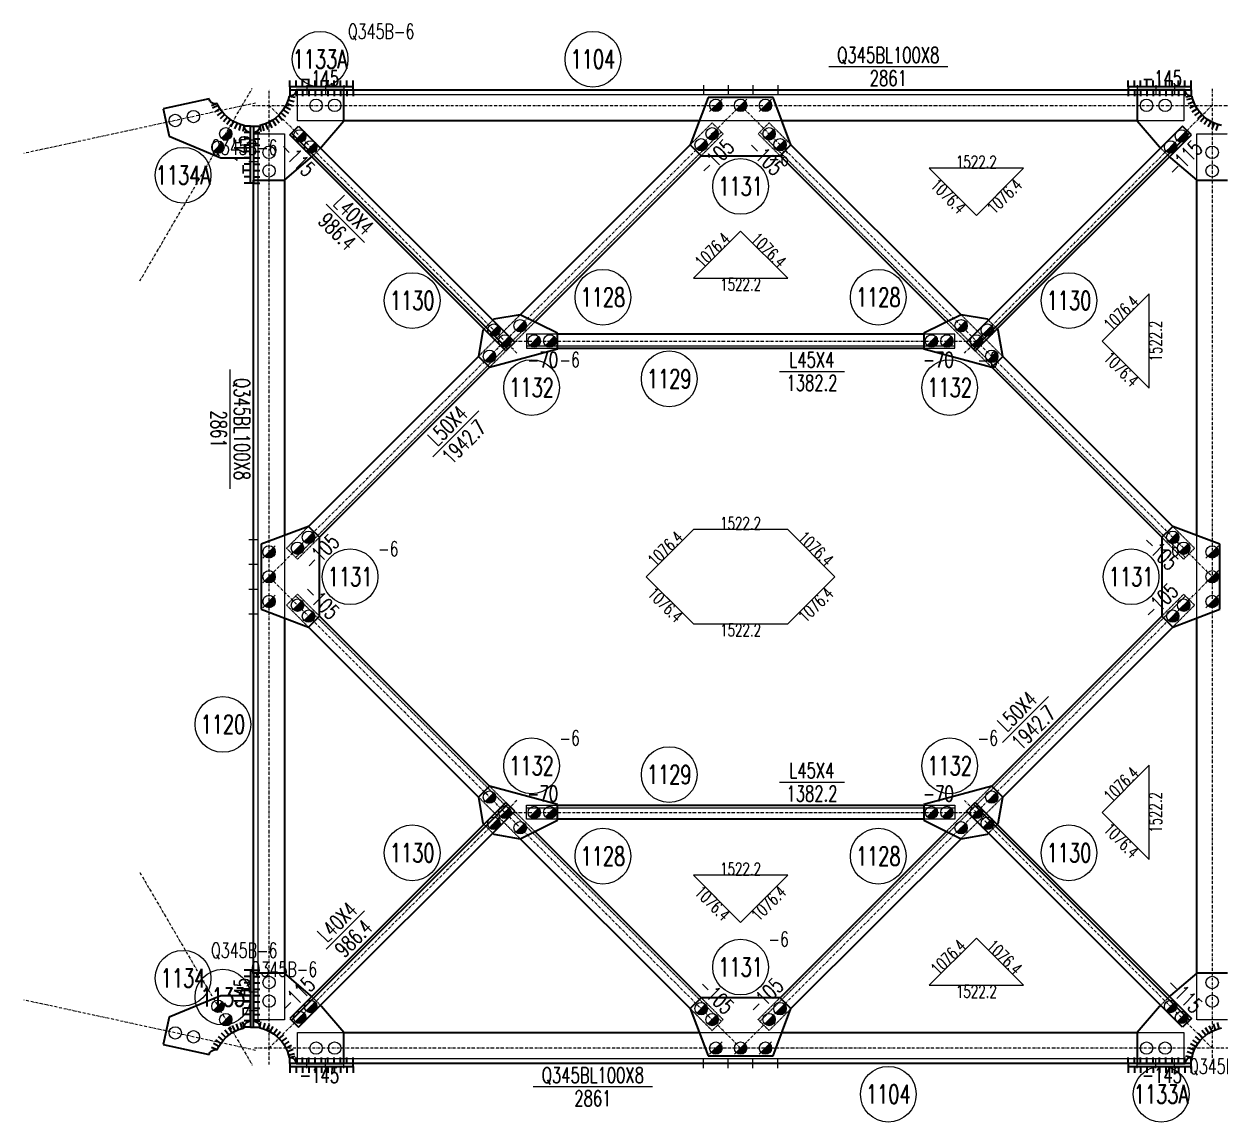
# Model space of a CAD drawing. Extents: x 4047 to 43290, y -150151 to -101862.
# Drawn here: x 24548 to 28409, y -135219 to -131672 of the extents above; entities that cross this region are included whole.
import ezdxf
from ezdxf.enums import TextEntityAlignment as Align

# ---------------------------------------------------------------- set-up
doc = ezdxf.new("R2010")
doc.units = 0
doc.header["$MEASUREMENT"] = 0
doc.linetypes.add('Dash', pattern=[2.75, 2, -0.75])
doc.linetypes.add('DashDot', pattern=[15.6, 9, -3, 0.6, -3])
doc.layers.get('0').update_dxf_attribs({"linetype": 'CONTINUOUS', "lineweight": 25})
doc.styles.get("Standard").update_dxf_attribs({"font": 'simplex.shx', "width": 0.7, "height": 3, "bigfont": 'gbhzfs.shx'})

# ---------------------------------------------------------------- blocks, each defined once
blk = doc.blocks.new('M20X45S')
at = {"color": 3, "linetype": 'Continuous', "lineweight": 13}
blk.add_circle((0, 0), 1, dxfattribs=at)
blk = doc.blocks.new('M16X40S')
at = {"color": 3, "linetype": 'Continuous', "lineweight": 13}
blk.add_line((-0.707, -0.707), (0.707, 0.707), dxfattribs=at)
blk.add_circle((0, 0), 1, dxfattribs=at)
for radius in [0.9, 0.8, 0.7, 0.6, 0.5, 0.4, 0.3, 0.2, 0.1]:
    blk.add_arc((0, 0), radius, 225, 45, dxfattribs=at)
blk = doc.blocks.new('M16X50S')
at = {"color": 3, "linetype": 'Continuous', "lineweight": 13}
blk.add_line((-1, -1), (1, 1), dxfattribs=at)
blk.add_circle((0, 0), 1, dxfattribs=at)
for radius in [0.9, 0.8, 0.7, 0.6, 0.5, 0.4, 0.3, 0.2, 0.1]:
    blk.add_arc((0, 0), radius, 225, 45, dxfattribs=at)

msp = doc.modelspace()

# ---------------------------------------------------------------- linework, layer by layer
at = {"color": 7, "linetype": 'Continuous', "lineweight": 13}
for p, q in [((27145.32673, -131810.19684), (27530.32673, -131810.19684)), ((25647.29093, -132378.04921), (25523.54725, -132254.30552)), ((25213.78885, -133173.07459), (25213.78885, -132788.07459)), ((26986.36464, -132794.30075), (27196.36464, -132794.30075)), ((26015.89709, -132921.71778), (25867.40466, -133070.2102)), ((27706.09625, -133993.09153), (27854.58868, -133844.59911)), ((26986.36464, -134120.50856), (27196.36464, -134120.50856)), ((25647.29093, -134536.7601), (25523.54725, -134660.50379)), ((26576.6666, -135104.61247), (26191.6666, -135104.61247))]:
    msp.add_line(p, q, dxfattribs=at)
at = {"color": 7, "linetype": 'Continuous', "lineweight": 30}
for p, q in [((25406.35204, -131875.19095), (25406.35204, -131855.20272)), ((25426.75723, -131875.19095), (25426.75723, -131855.20272)), ((25447.16242, -131875.19095), (25447.16242, -131855.20272)), ((25467.56761, -131875.19095), (25467.56761, -131855.20272)), ((25487.9728, -131875.19095), (25487.9728, -131855.20272)), ((25508.37799, -131875.19095), (25508.37799, -131855.20272)), ((25528.78318, -131875.19095), (25528.78318, -131855.20272)), ((25549.18837, -131875.19095), (25549.18837, -131855.20272)), ((25569.59356, -131875.19095), (25569.59356, -131855.20272)), ((25589.99875, -131875.19095), (25589.99875, -131855.20272)), ((25610.40394, -131875.19095), (25610.40394, -131855.20272)), ((28111.5894, -131875.19095), (28111.5894, -131855.20272)), ((28131.99459, -131875.19095), (28131.99459, -131855.20272)), ((28152.39978, -131875.19095), (28152.39978, -131855.20272)), ((28172.80497, -131875.19095), (28172.80497, -131855.20272)), ((28193.21016, -131875.19095), (28193.21016, -131855.20272)), ((28213.61535, -131875.19095), (28213.61535, -131855.20272)), ((28234.02054, -131875.19095), (28234.02054, -131855.20272)), ((28254.42573, -131875.19095), (28254.42573, -131855.20272)), ((28274.83092, -131875.19095), (28274.83092, -131855.20272)), ((28295.23611, -131875.19095), (28295.23611, -131855.20272)), ((28315.6413, -131875.19095), (28315.6413, -131855.20272)), ((25406.35204, -131885.18507), (25406.35204, -131905.17331)), ((25426.75723, -131885.18507), (25426.75723, -131905.17331)), ((25447.16242, -131885.18507), (25447.16242, -131905.17331)), ((25467.56761, -131885.18507), (25467.56761, -131905.17331)), ((25487.9728, -131885.18507), (25487.9728, -131905.17331)), ((25508.37799, -131885.18507), (25508.37799, -131905.17331)), ((25528.78318, -131885.18507), (25528.78318, -131905.17331)), ((25549.18837, -131885.18507), (25549.18837, -131905.17331)), ((25569.59356, -131885.18507), (25569.59356, -131905.17331)), ((25589.99875, -131885.18507), (25589.99875, -131905.17331)), ((25610.40394, -131885.18507), (25610.40394, -131905.17331)), ((28111.5894, -131885.18507), (28111.5894, -131905.17331)), ((28131.99459, -131885.18507), (28131.99459, -131905.17331)), ((28152.39978, -131885.18507), (28152.39978, -131905.17331)), ((28172.80497, -131885.18507), (28172.80497, -131905.17331)), ((28193.21016, -131885.18507), (28193.21016, -131905.17331)), ((28213.61535, -131885.18507), (28213.61535, -131905.17331)), ((28234.02054, -131885.18507), (28234.02054, -131905.17331)), ((28254.42573, -131885.18507), (28254.42573, -131905.17331)), ((28274.83092, -131885.18507), (28274.83092, -131905.17331)), ((28295.23611, -131885.18507), (28295.23611, -131905.17331)), ((28315.6413, -131885.18507), (28315.6413, -131905.17331)), ((25171.45186, -131929.04071), (25153.11142, -131937.01552)), ((25174.31977, -131935.16836), (25156.44755, -131944.14359)), ((25396.42153, -131928.35475), (25414.81102, -131936.21775)), ((25400.66403, -131916.87844), (25419.74617, -131922.86775)), ((25403.74091, -131905.03434), (25423.3254, -131909.08992)), ((28318.25242, -131905.03434), (28298.66793, -131909.08992)), ((28320.07067, -131912.59692), (28300.78303, -131917.88721)), ((28323.89174, -131924.2186), (28305.22796, -131931.4063)), ((28328.85233, -131935.39999), (28310.99843, -131944.41323)), ((25180.35378, -131945.82147), (25163.46671, -131956.53599)), ((25187.42183, -131955.82006), (25171.68873, -131968.167)), ((25195.45328, -131965.06365), (25181.03144, -131978.91975)), ((25204.36773, -131973.45942), (25191.40131, -131988.68625)), ((25359.59525, -131976.4186), (25371.97229, -131992.12876)), ((25368.81258, -131968.37959), (25382.69448, -131982.77725)), ((25377.18248, -131959.46137), (25392.43089, -131972.403)), ((25384.62171, -131949.75245), (25401.0847, -131961.10894)), ((25391.05616, -131939.34916), (25408.56967, -131949.00716)), ((28334.90277, -131946.03004), (28318.0367, -131956.7788)), ((28341.98272, -131956.00324), (28326.27256, -131968.38027)), ((28350.02173, -131965.22056), (28335.62407, -131979.10246)), ((28358.93996, -131973.59046), (28345.99833, -131988.83888)), ((25214.07579, -131980.92312), (25202.69436, -131997.36852)), ((25224.4801, -131987.37999), (25214.79733, -132004.87957)), ((25235.47629, -131992.76549), (25227.58881, -132011.14434)), ((25246.95412, -131997.02595), (25240.94058, -132016.10038)), ((25258.79862, -132000.11907), (25254.71887, -132019.6985)), ((25278.78297, -132002.76002), (25258.79473, -132002.76002)), ((25288.77709, -132002.76002), (25308.76532, -132002.76002)), ((25308.62635, -132000.1489), (25312.68193, -132019.73339)), ((25316.18893, -131998.33066), (25321.47922, -132017.61829)), ((25327.81061, -131994.50958), (25334.99832, -132013.17337)), ((25338.992, -131989.54899), (25348.00524, -132007.40289)), ((25349.62206, -131983.49855), (25360.37082, -132000.36462)), ((28368.64888, -131981.02969), (28357.29238, -131997.49268)), ((28379.05217, -131987.46414), (28369.39416, -132004.97765)), ((28390.04657, -131992.82951), (28382.18357, -132011.219)), ((28401.52289, -131997.07201), (28395.53357, -132016.15416)), ((25278.78297, -132023.21611), (25258.79473, -132023.21611)), ((25278.78297, -132043.67219), (25258.79473, -132043.67219)), ((25288.77709, -132023.21611), (25308.76532, -132023.21611)), ((25288.77709, -132043.67219), (25308.76532, -132043.67219)), ((26109.08515, -132722.4637), (25411.62085, -132024.9994)), ((27612.90819, -132722.4637), (28310.37248, -132024.9994)), ((25278.78297, -132064.12828), (25258.79473, -132064.12828)), ((25278.78297, -132084.58436), (25258.79473, -132084.58436)), ((25288.77709, -132064.12828), (25308.76532, -132064.12828)), ((25288.77709, -132084.58436), (25308.76532, -132084.58436)), ((25278.78297, -132105.04045), (25258.79473, -132105.04045)), ((25278.78297, -132125.49653), (25258.79473, -132125.49653)), ((25288.77709, -132105.04045), (25308.76532, -132105.04045)), ((25288.77709, -132125.49653), (25308.76532, -132125.49653)), ((25278.78297, -132145.95262), (25258.79473, -132145.95262)), ((25278.78297, -132166.4087), (25258.79473, -132166.4087)), ((25288.77709, -132145.95262), (25308.76532, -132145.95262)), ((25288.77709, -132166.4087), (25308.76532, -132166.4087)), ((25278.78297, -132186.86479), (25258.79473, -132186.86479)), ((25288.77709, -132186.86479), (25308.76532, -132186.86479)), ((26109.08515, -134192.34561), (25411.62085, -134889.80991)), ((27612.90819, -134192.34561), (28310.37248, -134889.80991)), ((25278.78297, -134727.94452), (25258.79473, -134727.94452)), ((25278.78297, -134748.4006), (25258.79473, -134748.4006)), ((25288.77709, -134727.94452), (25308.76532, -134727.94452)), ((25288.77709, -134748.4006), (25308.76532, -134748.4006)), ((25278.78297, -134768.85669), (25258.79473, -134768.85669)), ((25278.78297, -134789.31277), (25258.79473, -134789.31277)), ((25288.77709, -134768.85669), (25308.76532, -134768.85669)), ((25288.77709, -134789.31277), (25308.76532, -134789.31277)), ((25278.78297, -134809.76886), (25258.79473, -134809.76886)), ((25278.78297, -134830.22494), (25258.79473, -134830.22494)), ((25288.77709, -134809.76886), (25308.76532, -134809.76886)), ((25288.77709, -134830.22494), (25308.76532, -134830.22494)), ((25278.78297, -134850.68103), (25258.79473, -134850.68103)), ((25278.78297, -134871.13711), (25258.79473, -134871.13711)), ((25288.77709, -134850.68103), (25308.76532, -134850.68103)), ((25288.77709, -134871.13711), (25308.76532, -134871.13711)), ((25229.33793, -134924.88154), (25220.44828, -134906.96599)), ((25240.56569, -134919.99318), (25233.50914, -134901.27953)), ((25252.22442, -134916.25059), (25247.07134, -134896.92591)), ((25258.79862, -134914.69024), (25254.71887, -134895.11081)), ((25278.78297, -134891.5932), (25258.79473, -134891.5932)), ((25288.77709, -134891.5932), (25308.76532, -134891.5932)), ((25308.62635, -134914.66041), (25312.68193, -134895.07592)), ((25320.47045, -134917.73729), (25326.45976, -134898.65515)), ((25331.94677, -134921.97979), (25339.80976, -134903.59031)), ((25342.94117, -134927.34517), (25352.59917, -134909.83166)), ((28383.00134, -134925.26031), (28373.9881, -134907.40642)), ((28394.18273, -134920.29972), (28386.99502, -134901.63594)), ((28405.8044, -134916.47865), (28400.51411, -134897.19102)), ((25190.90087, -134954.75428), (25175.73578, -134941.71591)), ((25199.33837, -134945.87861), (25185.55082, -134931.39116)), ((25208.62034, -134937.88941), (25196.34822, -134922.0976)), ((25218.65375, -134930.86691), (25208.01974, -134913.92857)), ((25278.78297, -134912.04928), (25258.79473, -134912.04928)), ((25288.77709, -134912.04928), (25308.76532, -134912.04928)), ((25353.34446, -134933.77961), (25364.70096, -134917.31662)), ((25363.05338, -134941.21885), (25375.99501, -134925.97043)), ((25371.97161, -134949.58875), (25386.36927, -134935.70684)), ((25380.01062, -134958.80607), (25395.72077, -134946.42904)), ((28344.81086, -134955.34794), (28329.56244, -134942.40631)), ((28353.18076, -134946.42972), (28339.29886, -134932.03205)), ((28362.39809, -134938.3907), (28350.02105, -134922.68055)), ((28372.37128, -134931.31075), (28361.62252, -134914.44469)), ((25171.45186, -134985.76859), (25153.11142, -134977.79379)), ((25176.88774, -134974.80005), (25159.43479, -134965.03446)), ((25183.39233, -134964.42718), (25167.00135, -134952.96807)), ((25387.09057, -134968.77926), (25403.95663, -134958.03051)), ((25393.14101, -134979.40932), (25410.9949, -134970.39608)), ((25398.1016, -134990.59071), (25416.76538, -134983.40301)), ((28325.57181, -134986.45456), (28307.18232, -134978.59156)), ((28330.93718, -134975.46015), (28313.42367, -134965.80215)), ((28337.37163, -134965.05686), (28320.90864, -134953.70036)), ((25401.92267, -135002.21239), (25421.21031, -134996.9221)), ((25403.74091, -135009.77497), (25423.3254, -135005.71939)), ((25406.35204, -135029.62423), (25406.35204, -135009.636)), ((25426.75723, -135029.62423), (25426.75723, -135009.636)), ((25447.16242, -135029.62423), (25447.16242, -135009.636)), ((25467.56761, -135029.62423), (25467.56761, -135009.636)), ((25487.9728, -135029.62423), (25487.9728, -135009.636)), ((25508.37799, -135029.62423), (25508.37799, -135009.636)), ((25528.78318, -135029.62423), (25528.78318, -135009.636)), ((25549.18837, -135029.62423), (25549.18837, -135009.636)), ((25569.59356, -135029.62423), (25569.59356, -135009.636)), ((25589.99875, -135029.62423), (25589.99875, -135009.636)), ((25610.40394, -135029.62423), (25610.40394, -135009.636)), ((28111.5894, -135029.62423), (28111.5894, -135009.636)), ((28131.99459, -135029.62423), (28131.99459, -135009.636)), ((28152.39978, -135029.62423), (28152.39978, -135009.636)), ((28172.80497, -135029.62423), (28172.80497, -135009.636)), ((28193.21016, -135029.62423), (28193.21016, -135009.636)), ((28213.61535, -135029.62423), (28213.61535, -135009.636)), ((28234.02054, -135029.62423), (28234.02054, -135009.636)), ((28254.42573, -135029.62423), (28254.42573, -135009.636)), ((28274.83092, -135029.62423), (28274.83092, -135009.636)), ((28295.23611, -135029.62423), (28295.23611, -135009.636)), ((28318.25242, -135009.77497), (28298.66793, -135005.71939)), ((28321.32931, -134997.93087), (28302.24717, -134991.94156)), ((28315.6413, -135029.62423), (28315.6413, -135009.636)), ((25406.35204, -135039.61835), (25406.35204, -135059.60659)), ((25426.75723, -135039.61835), (25426.75723, -135059.60659)), ((25447.16242, -135039.61835), (25447.16242, -135059.60659)), ((25467.56761, -135039.61835), (25467.56761, -135059.60659)), ((25487.9728, -135039.61835), (25487.9728, -135059.60659)), ((25508.37799, -135039.61835), (25508.37799, -135059.60659)), ((25528.78318, -135039.61835), (25528.78318, -135059.60659)), ((25549.18837, -135039.61835), (25549.18837, -135059.60659)), ((25569.59356, -135039.61835), (25569.59356, -135059.60659)), ((25589.99875, -135039.61835), (25589.99875, -135059.60659)), ((25610.40394, -135039.61835), (25610.40394, -135059.60659)), ((28111.5894, -135039.61835), (28111.5894, -135059.60659)), ((28131.99459, -135039.61835), (28131.99459, -135059.60659)), ((28152.39978, -135039.61835), (28152.39978, -135059.60659)), ((28172.80497, -135039.61835), (28172.80497, -135059.60659)), ((28193.21016, -135039.61835), (28193.21016, -135059.60659)), ((28213.61535, -135039.61835), (28213.61535, -135059.60659)), ((28234.02054, -135039.61835), (28234.02054, -135059.60659)), ((28254.42573, -135039.61835), (28254.42573, -135059.60659)), ((28274.83092, -135039.61835), (28274.83092, -135059.60659)), ((28295.23611, -135039.61835), (28295.23611, -135059.60659)), ((28315.6413, -135039.61835), (28315.6413, -135059.60659))]:
    msp.add_line(p, q, dxfattribs=at)
at = {"color": 2, "linetype": 'DashDot', "lineweight": 15}
for p, q in [((24921.92684, -132502.07929), (25284.63327, -131880.1114)), ((25338.78885, -135032.89485), (25338.78885, -131881.91446)), ((28383.20448, -131881.91446), (28383.20448, -135032.89485)), ((25295.06543, -131927.88258), (24547.53368, -132090.42882)), ((25285.50647, -131935.19684), (28436.48687, -131935.19684)), ((26138.78363, -132735.19162), (25338.78885, -131935.19684)), ((26860.99667, -131935.19684), (25338.78885, -133457.40465)), ((26860.99667, -131935.19684), (28383.20448, -133457.40465)), ((27583.2097, -132735.19162), (28383.20448, -131935.19684)), ((26099.89276, -132696.30075), (27622.10058, -132696.30075)), ((26860.99667, -134979.61247), (25338.78885, -133457.40465)), ((26860.99667, -134979.61247), (28383.20448, -133457.40465)), ((26138.78363, -134179.61769), (25338.78885, -134979.61247)), ((27583.2097, -134179.61769), (28383.20448, -134979.61247)), ((26099.89276, -134218.50856), (27622.10058, -134218.50856)), ((24921.98586, -134412.71141), (25284.68056, -135034.68613)), ((25295.06543, -134986.92673), (24547.53368, -134824.38049)), ((28436.48687, -134979.61247), (25285.50647, -134979.61247))]:
    msp.add_line(p, q, dxfattribs=at)
at = {"color": 1, "linetype": 'Dash', "lineweight": 20}
for p, q in [((25430.50647, -131985.19684), (25430.50647, -131885.19684)), ((25430.50647, -131885.19684), (25580.50647, -131885.19684)), ((28141.48687, -131885.19684), (28291.48687, -131885.19684)), ((28291.48687, -131885.19684), (28291.48687, -131985.19684)), ((25430.50647, -131900.19684), (28291.48687, -131900.19684)), ((25580.50647, -131985.19684), (25430.50647, -131985.19684)), ((26698.36211, -132062.47606), (26769.07279, -131991.76538)), ((26994.38263, -131985.19684), (26727.61071, -131985.19684)), ((26769.07279, -131991.76538), (26804.42813, -132027.12072)), ((26952.92055, -131991.76538), (26917.56521, -132027.12072)), ((27023.63123, -132062.47606), (26952.92055, -131991.76538)), ((28291.48687, -131985.19684), (28141.48687, -131985.19684)), ((25288.78885, -132026.91446), (25388.78885, -132026.91446)), ((25288.78885, -132176.91446), (25288.78885, -132026.91446)), ((25303.78885, -134887.89485), (25303.78885, -132026.91446)), ((25388.78885, -132026.91446), (25388.78885, -132176.91446)), ((26798.77127, -132021.46387), (25425.05588, -133395.17926)), ((26804.42813, -132027.12072), (26733.71745, -132097.8314)), ((26917.56521, -132027.12072), (26988.27589, -132097.8314)), ((26923.22207, -132021.46387), (28296.93746, -133395.17926)), ((28333.20448, -132026.91446), (28433.20448, -132026.91446)), ((28333.20448, -132176.91446), (28333.20448, -132026.91446)), ((25476.67468, -132101.36693), (25504.95895, -132073.08266)), ((28217.03439, -132073.08266), (28245.31866, -132101.36693)), ((26015.03995, -132745.79822), (26149.39024, -132611.44793)), ((26061.00189, -132629.1256), (26032.71762, -132657.40987)), ((27706.95339, -132745.79822), (27572.6031, -132611.44793)), ((27689.27572, -132657.40987), (27660.99145, -132629.1256)), ((26196.63483, -132634.91401), (26050.39529, -132781.15356)), ((27525.3585, -132634.91401), (27671.59805, -132781.15356)), ((26169.89276, -132674.30075), (26169.89276, -132719.30075)), ((26269.89276, -132674.30075), (26169.89276, -132674.30075)), ((27552.10058, -132674.30075), (27452.10058, -132674.30075)), ((27552.10058, -132719.30075), (27552.10058, -132674.30075)), ((26169.89276, -132711.30075), (27552.10058, -132711.30075)), ((26169.89276, -132719.30075), (26269.89276, -132719.30075)), ((27452.10058, -132719.30075), (27552.10058, -132719.30075)), ((25388.78885, -133324.01869), (25388.78885, -133590.79061)), ((25395.3574, -133365.48077), (25466.06808, -133294.77009)), ((28326.63594, -133365.48077), (28255.92526, -133294.77009)), ((28333.20448, -133590.79061), (28333.20448, -133324.01869)), ((25430.71274, -133400.83611), (25395.3574, -133365.48077)), ((25501.42341, -133330.12543), (25430.71274, -133400.83611)), ((28220.56992, -133330.12543), (28291.2806, -133400.83611)), ((28291.2806, -133400.83611), (28326.63594, -133365.48077)), ((25430.71274, -133513.9732), (25395.3574, -133549.32853)), ((26798.77127, -134893.34544), (25425.05588, -133519.63005)), ((25501.42341, -133584.68387), (25430.71274, -133513.9732)), ((26923.22207, -134893.34544), (28296.93746, -133519.63005)), ((28220.56992, -133584.68387), (28291.2806, -133513.9732)), ((28291.2806, -133513.9732), (28326.63594, -133549.32853)), ((25395.3574, -133549.32853), (25466.06808, -133620.03921)), ((28326.63594, -133549.32853), (28255.92526, -133620.03921)), ((26196.63483, -134279.89529), (26050.39529, -134133.65575)), ((27525.3585, -134279.89529), (27671.59805, -134133.65575)), ((26015.03995, -134169.01109), (26149.39024, -134303.36137)), ((27706.95339, -134169.01109), (27572.6031, -134303.36137)), ((26169.89276, -134240.50856), (26169.89276, -134195.50856)), ((26169.89276, -134195.50856), (26269.89276, -134195.50856)), ((26169.89276, -134203.50856), (27552.10058, -134203.50856)), ((27452.10058, -134195.50856), (27552.10058, -134195.50856)), ((27552.10058, -134195.50856), (27552.10058, -134240.50856)), ((26269.89276, -134240.50856), (26169.89276, -134240.50856)), ((27552.10058, -134240.50856), (27452.10058, -134240.50856)), ((26032.71762, -134257.39943), (26061.00189, -134285.6837)), ((27660.99145, -134285.6837), (27689.27572, -134257.39943)), ((25288.78885, -134887.89485), (25288.78885, -134737.89485)), ((25388.78885, -134737.89485), (25388.78885, -134887.89485)), ((28333.20448, -134887.89485), (28333.20448, -134737.89485)), ((25504.95895, -134841.72665), (25476.67468, -134813.44237)), ((26804.42813, -134887.68859), (26733.71745, -134816.97791)), ((26917.56521, -134887.68859), (26988.27589, -134816.97791)), ((28245.31866, -134813.44237), (28217.03439, -134841.72665)), ((26698.36211, -134852.33325), (26769.07279, -134923.04392)), ((27023.63123, -134852.33325), (26952.92055, -134923.04392)), ((25388.78885, -134887.89485), (25288.78885, -134887.89485)), ((26769.07279, -134923.04392), (26804.42813, -134887.68859)), ((26952.92055, -134923.04392), (26917.56521, -134887.68859)), ((28433.20448, -134887.89485), (28333.20448, -134887.89485)), ((25430.50647, -134929.61247), (25580.50647, -134929.61247)), ((25430.50647, -135029.61247), (25430.50647, -134929.61247)), ((26727.61071, -134929.61247), (26994.38263, -134929.61247)), ((28141.48687, -134929.61247), (28291.48687, -134929.61247)), ((28291.48687, -134929.61247), (28291.48687, -135029.61247)), ((28291.48687, -135014.61247), (25430.50647, -135014.61247)), ((25580.50647, -135029.61247), (25430.50647, -135029.61247)), ((28291.48687, -135029.61247), (28141.48687, -135029.61247))]:
    msp.add_line(p, q, dxfattribs=at)
at = {"color": 1, "linetype": 'Continuous', "lineweight": 18}
for p, q in [((27469.87979, -132138.15788), (27622.10058, -132290.37866)), ((27774.32136, -132138.15788), (27469.87979, -132138.15788)), ((27622.10058, -132290.37866), (27774.32136, -132138.15788)), ((26860.99667, -132341.11892), (26708.77589, -132493.3397)), ((27013.21745, -132493.3397), (26860.99667, -132341.11892)), ((26708.77589, -132493.3397), (27013.21745, -132493.3397)), ((28180.24344, -132544.07996), (28028.02266, -132696.30075)), ((28180.24344, -132848.52153), (28180.24344, -132544.07996)), ((28028.02266, -132696.30075), (28180.24344, -132848.52153)), ((26708.77589, -133305.18387), (26556.55511, -133457.40465)), ((27013.21745, -133305.18387), (26708.77589, -133305.18387)), ((27165.43823, -133457.40465), (27013.21745, -133305.18387)), ((26556.55511, -133457.40465), (26708.77589, -133609.62543)), ((27013.21745, -133609.62543), (27165.43823, -133457.40465)), ((26708.77589, -133609.62543), (27013.21745, -133609.62543)), ((28180.24344, -134066.28778), (28028.02266, -134218.50856)), ((28180.24344, -134370.72934), (28180.24344, -134066.28778)), ((28028.02266, -134218.50856), (28180.24344, -134370.72934)), ((27013.21745, -134421.4696), (26708.77589, -134421.4696)), ((26708.77589, -134421.4696), (26860.99667, -134573.69038)), ((26860.99667, -134573.69038), (27013.21745, -134421.4696)), ((27622.10058, -134624.43064), (27469.87979, -134776.65143)), ((27774.32136, -134776.65143), (27622.10058, -134624.43064)), ((27469.87979, -134776.65143), (27774.32136, -134776.65143))]:
    msp.add_line(p, q, dxfattribs=at)
at = {"color": 7, "linetype": 'Continuous', "lineweight": 30}
for points in [[(25406.35204, -131875.19095), (25406.35204, -131885.18507)], [(25610.40394, -131875.19095), (25406.35204, -131875.19095)], [(25406.35204, -131885.18507), (25610.40394, -131885.18507)], [(25421.82612, -131897.72139), (25416.78474, -131902.18706)], [(25425.09937, -131891.83551), (25421.82612, -131897.72139)], [(25426.23331, -131885.19684), (25425.09937, -131891.83551)], [(25580.50647, -131885.19684), (25426.23331, -131885.19684)], [(25580.50647, -131885.19684), (28141.48687, -131885.19684)], [(25580.50647, -131985.19684), (25580.50647, -131885.19684)], [(25610.40394, -131885.18507), (25610.40394, -131875.19095)], [(28111.5894, -131875.19095), (28111.5894, -131885.18507)], [(28315.6413, -131875.19095), (28111.5894, -131875.19095)], [(28111.5894, -131885.18507), (28315.6413, -131885.18507)], [(28141.48687, -131885.19684), (28141.48687, -131985.19684)], [(28295.76002, -131885.19684), (28141.48687, -131885.19684)], [(28296.89397, -131891.83551), (28295.76002, -131885.19684)], [(28300.16722, -131897.72139), (28296.89397, -131891.83551)], [(28305.2086, -131902.18706), (28300.16722, -131897.72139)], [(28315.6413, -131885.18507), (28315.6413, -131875.19095)], [(25145.38474, -131914.38775), (24997.25498, -131946.59916)], [(25147.89368, -131920.61833), (25145.38474, -131914.38775)], [(25152.3238, -131925.66688), (25147.89368, -131920.61833)], [(25158.17544, -131928.96395), (25152.3238, -131925.66688)], [(25164.7886, -131930.13769), (25158.17544, -131928.96395)], [(25171.45186, -131929.04071), (25164.7886, -131930.13769)], [(25174.31977, -131935.16836), (25171.45186, -131929.04071)], [(25180.35378, -131945.82147), (25174.31977, -131935.16836)], [(25396.42153, -131928.35475), (25391.05616, -131939.34916)], [(25400.66403, -131916.87844), (25396.42153, -131928.35475)], [(25403.74091, -131905.03434), (25400.66403, -131916.87844)], [(25410.54688, -131904.72613), (25403.74091, -131905.03434)], [(25416.78474, -131902.18706), (25410.54688, -131904.72613)], [(26755.99667, -131910.19684), (26698.36211, -132062.47606)], [(26965.99667, -131910.19684), (26755.99667, -131910.19684)], [(27023.63123, -132062.47606), (26965.99667, -131910.19684)], [(28311.44646, -131904.72613), (28305.2086, -131902.18706)], [(28318.25242, -131905.03434), (28311.44646, -131904.72613)], [(28320.07067, -131912.59692), (28318.25242, -131905.03434)], [(28323.89174, -131924.2186), (28320.07067, -131912.59692)], [(28328.85233, -131935.39999), (28323.89174, -131924.2186)], [(28334.90277, -131946.03004), (28328.85233, -131935.39999)], [(24997.25498, -131946.59916), (25016.40175, -132034.65688)], [(25187.42183, -131955.82006), (25180.35378, -131945.82147)], [(25195.45328, -131965.06365), (25187.42183, -131955.82006)], [(25204.36773, -131973.45942), (25195.45328, -131965.06365)], [(25214.07579, -131980.92312), (25204.36773, -131973.45942)], [(25359.59525, -131976.4186), (25349.62206, -131983.49855)], [(25368.81258, -131968.37959), (25359.59525, -131976.4186)], [(25377.18248, -131959.46137), (25368.81258, -131968.37959)], [(25384.62171, -131949.75245), (25377.18248, -131959.46137)], [(25391.05616, -131939.34916), (25384.62171, -131949.75245)], [(28341.98272, -131956.00324), (28334.90277, -131946.03004)], [(28350.02173, -131965.22056), (28341.98272, -131956.00324)], [(28358.93996, -131973.59046), (28350.02173, -131965.22056)], [(28368.64888, -131981.02969), (28358.93996, -131973.59046)], [(25224.4801, -131987.37999), (25214.07579, -131980.92312)], [(25235.47629, -131992.76549), (25224.4801, -131987.37999)], [(25246.95412, -131997.02595), (25235.47629, -131992.76549)], [(25258.79862, -132000.11907), (25246.95412, -131997.02595)], [(25259.09528, -132006.88438), (25258.79862, -132000.11907)], [(25261.62272, -132013.14384), (25259.09528, -132006.88438)], [(25266.08853, -132018.20588), (25261.62272, -132013.14384)], [(25278.78297, -132002.76002), (25288.77709, -132002.76002)], [(25278.78297, -132186.86479), (25278.78297, -132002.76002)], [(25288.77709, -132002.76002), (25288.77709, -132186.86479)], [(25305.77907, -132013.19272), (25301.3134, -132018.23411)], [(25308.31814, -132006.95486), (25305.77907, -132013.19272)], [(25308.62635, -132000.1489), (25308.31814, -132006.95486)], [(25316.18893, -131998.33066), (25308.62635, -132000.1489)], [(25327.81061, -131994.50958), (25316.18893, -131998.33066)], [(25338.992, -131989.54899), (25327.81061, -131994.50958)], [(25349.62206, -131983.49855), (25338.992, -131989.54899)], [(25405.964, -132030.65625), (25434.24827, -132002.37198)], [(25434.24827, -132002.37198), (26131.71257, -132699.83628)], [(25508.49448, -132069.54713), (25580.50647, -131985.19684)], [(26727.61071, -131985.19684), (25580.50647, -131985.19684)], [(28141.48687, -131985.19684), (26994.38263, -131985.19684)], [(28287.74507, -132002.37198), (27590.28077, -132699.83628)], [(28141.48687, -131985.19684), (28213.49886, -132069.54713)], [(28316.02934, -132030.65625), (28287.74507, -132002.37198)], [(28379.05217, -131987.46414), (28368.64888, -131981.02969)], [(28390.04657, -131992.82951), (28379.05217, -131987.46414)], [(28401.52289, -131997.07201), (28390.04657, -131992.82951)], [(28413.36699, -132000.1489), (28401.52289, -131997.07201)], [(25016.40175, -132034.65688), (25182.85571, -132104.35582)], [(25271.98393, -132021.49379), (25266.08853, -132018.20588)], [(25278.63732, -132022.63303), (25271.98393, -132021.49379)], [(25278.63734, -132104.3558), (25278.63732, -132022.63303)], [(25295.42752, -132021.50735), (25288.78885, -132022.6413)], [(25288.78885, -132022.6413), (25288.78885, -132176.91446)], [(25301.3134, -132018.23411), (25295.42752, -132021.50735)], [(26103.4283, -132728.12055), (25405.964, -132030.65625)], [(27618.56504, -132728.12055), (28316.02934, -132030.65625)], [(25504.95895, -132073.08266), (25508.49448, -132069.54713)], [(26149.39024, -132611.44793), (26698.36211, -132062.47606)], [(26698.36211, -132062.47606), (26733.71745, -132097.8314)], [(26988.27589, -132097.8314), (27023.63123, -132062.47606)], [(27572.6031, -132611.44793), (27023.63123, -132062.47606)], [(28213.49886, -132069.54713), (28217.03439, -132073.08266)], [(25182.85571, -132104.35582), (25278.63734, -132104.3558)], [(25388.78885, -132176.91446), (25473.13914, -132104.90247)], [(25473.13914, -132104.90247), (25476.67468, -132101.36693)], [(26733.71745, -132097.8314), (26196.63483, -132634.91401)], [(26733.71745, -132097.8314), (26988.27589, -132097.8314)], [(26988.27589, -132097.8314), (27525.3585, -132634.91401)], [(28245.31866, -132101.36693), (28248.85419, -132104.90247)], [(28248.85419, -132104.90247), (28333.20448, -132176.91446)], [(25288.77709, -132186.86479), (25278.78297, -132186.86479)], [(25288.78885, -134737.89485), (25288.78885, -132176.91446)], [(25288.78885, -132176.91446), (25388.78885, -132176.91446)], [(25388.78885, -132176.91446), (25388.78885, -133324.01869)], [(28333.20448, -133324.01869), (28333.20448, -132176.91446)], [(28333.20448, -132176.91446), (28433.20448, -132176.91446)], [(26064.53742, -132625.59007), (26061.00189, -132629.1256)], [(26149.39024, -132611.44793), (26064.53742, -132625.59007)], [(26269.89276, -132671.30075), (26149.39024, -132611.44793)], [(27572.6031, -132611.44793), (27452.10058, -132671.30075)], [(27657.45592, -132625.59007), (27572.6031, -132611.44793)], [(27660.99145, -132629.1256), (27657.45592, -132625.59007)], [(26029.18208, -132660.94541), (26015.03995, -132745.79822)], [(26032.71762, -132657.40987), (26029.18208, -132660.94541)], [(26269.89276, -132721.30075), (26269.89276, -132671.30075)], [(27452.10058, -132671.30075), (27452.10058, -132721.30075)], [(27692.81125, -132660.94541), (27689.27572, -132657.40987)], [(27706.95339, -132745.79822), (27692.81125, -132660.94541)], [(26131.71257, -132699.83628), (26103.4283, -132728.12055)], [(27452.10058, -132674.30075), (26269.89276, -132674.30075)], [(27590.28077, -132699.83628), (27618.56504, -132728.12055)], [(25466.06808, -133294.77009), (26015.03995, -132745.79822)], [(26015.03995, -132745.79822), (26050.39529, -132781.15356)], [(26050.39529, -132781.15356), (26269.89276, -132721.30075)], [(26269.89276, -132719.30075), (27452.10058, -132719.30075)], [(27452.10058, -132721.30075), (27671.59805, -132781.15356)], [(27671.59805, -132781.15356), (27706.95339, -132745.79822)], [(28255.92526, -133294.77009), (27706.95339, -132745.79822)], [(26050.39529, -132781.15356), (25501.42341, -133330.12543)], [(27671.59805, -132781.15356), (28220.56992, -133330.12543)], [(25466.06808, -133294.77009), (25313.78885, -133352.40465)], [(25501.42341, -133330.12543), (25466.06808, -133294.77009)], [(28255.92526, -133294.77009), (28220.56992, -133330.12543)], [(28408.20448, -133352.40465), (28255.92526, -133294.77009)], [(25313.78885, -133352.40465), (25313.78885, -133562.40465)], [(25501.42341, -133584.68387), (25501.42341, -133330.12543)], [(28220.56992, -133330.12543), (28220.56992, -133584.68387)], [(28408.20448, -133562.40465), (28408.20448, -133352.40465)], [(25313.78885, -133562.40465), (25466.06808, -133620.03921)], [(25388.78885, -133590.79061), (25388.78885, -134737.89485)], [(25466.06808, -133620.03921), (25501.42341, -133584.68387)], [(26050.39529, -134133.65575), (25501.42341, -133584.68387)], [(27671.59805, -134133.65575), (28220.56992, -133584.68387)], [(28220.56992, -133584.68387), (28255.92526, -133620.03921)], [(28255.92526, -133620.03921), (28408.20448, -133562.40465)], [(28333.20448, -134737.89485), (28333.20448, -133590.79061)], [(25466.06808, -133620.03921), (26015.03995, -134169.01109)], [(28255.92526, -133620.03921), (27706.95339, -134169.01109)], [(26050.39529, -134133.65575), (26015.03995, -134169.01109)], [(26269.89276, -134193.50856), (26050.39529, -134133.65575)], [(27671.59805, -134133.65575), (27452.10058, -134193.50856)], [(27706.95339, -134169.01109), (27671.59805, -134133.65575)], [(26015.03995, -134169.01109), (26029.18208, -134253.8639)], [(27692.81125, -134253.8639), (27706.95339, -134169.01109)], [(26103.4283, -134186.68876), (25405.964, -134884.15305)], [(25434.24827, -134912.43732), (26131.71257, -134214.97303)], [(26131.71257, -134214.97303), (26103.4283, -134186.68876)], [(26269.89276, -134243.50856), (26269.89276, -134193.50856)], [(26269.89276, -134195.50856), (27452.10058, -134195.50856)], [(27452.10058, -134193.50856), (27452.10058, -134243.50856)], [(27590.28077, -134214.97303), (27618.56504, -134186.68876)], [(28287.74507, -134912.43732), (27590.28077, -134214.97303)], [(27618.56504, -134186.68876), (28316.02934, -134884.15305)], [(26029.18208, -134253.8639), (26032.71762, -134257.39943)], [(26149.39024, -134303.36137), (26269.89276, -134243.50856)], [(27452.10058, -134240.50856), (26269.89276, -134240.50856)], [(27452.10058, -134243.50856), (27572.6031, -134303.36137)], [(27689.27572, -134257.39943), (27692.81125, -134253.8639)], [(26061.00189, -134285.6837), (26064.53742, -134289.21924)], [(26064.53742, -134289.21924), (26149.39024, -134303.36137)], [(26733.71745, -134816.97791), (26196.63483, -134279.89529)], [(26988.27589, -134816.97791), (27525.3585, -134279.89529)], [(27572.6031, -134303.36137), (27657.45592, -134289.21924)], [(27657.45592, -134289.21924), (27660.99145, -134285.6837)], [(26149.39024, -134303.36137), (26698.36211, -134852.33325)], [(27572.6031, -134303.36137), (27023.63123, -134852.33325)], [(25288.77709, -134727.94452), (25278.78297, -134727.94452)], [(25278.78297, -134727.94452), (25278.78297, -134912.04928)], [(25288.77709, -134912.04928), (25288.77709, -134727.94452)], [(25288.78885, -134737.89485), (25288.78885, -134892.16801)], [(25388.78885, -134737.89485), (25288.78885, -134737.89485)], [(25473.13914, -134809.90684), (25388.78885, -134737.89485)], [(28333.20448, -134737.89485), (28248.85419, -134809.90684)], [(28433.20448, -134737.89485), (28333.20448, -134737.89485)], [(25182.85585, -134810.45371), (25016.40175, -134880.15243)], [(25278.63734, -134810.45373), (25182.85585, -134810.45371)], [(25278.63732, -134892.17628), (25278.63734, -134810.45373)], [(25476.67468, -134813.44237), (25473.13914, -134809.90684)], [(26733.71745, -134816.97791), (26698.36211, -134852.33325)], [(26988.27589, -134816.97791), (26733.71745, -134816.97791)], [(27023.63123, -134852.33325), (26988.27589, -134816.97791)], [(28248.85419, -134809.90684), (28245.31866, -134813.44237)], [(25508.49448, -134845.26218), (25504.95895, -134841.72665)], [(25580.50647, -134929.61247), (25508.49448, -134845.26218)], [(26698.36211, -134852.33325), (26755.99667, -135004.61247)], [(26965.99667, -135004.61247), (27023.63123, -134852.33325)], [(28213.49886, -134845.26218), (28141.48687, -134929.61247)], [(28217.03439, -134841.72665), (28213.49886, -134845.26218)], [(25016.40175, -134880.15243), (24997.25498, -134968.21014)], [(25258.79862, -134914.69024), (25259.09528, -134907.92492)], [(25259.09528, -134907.92492), (25261.62272, -134901.66546)], [(25261.62272, -134901.66546), (25266.08853, -134896.60343)], [(25266.08853, -134896.60343), (25271.98393, -134893.31551)], [(25271.98393, -134893.31551), (25278.63732, -134892.17628)], [(25288.78885, -134892.16801), (25295.42752, -134893.30195)], [(25295.42752, -134893.30195), (25301.3134, -134896.5752)], [(25301.3134, -134896.5752), (25305.77907, -134901.61659)], [(25305.77907, -134901.61659), (25308.31814, -134907.85444)], [(25308.31814, -134907.85444), (25308.62635, -134914.66041)], [(25405.964, -134884.15305), (25434.24827, -134912.43732)], [(28316.02934, -134884.15305), (28287.74507, -134912.43732)], [(25190.90087, -134954.75428), (25199.33837, -134945.87861)], [(25199.33837, -134945.87861), (25208.62034, -134937.88941)], [(25208.62034, -134937.88941), (25218.65375, -134930.86691)], [(25218.65375, -134930.86691), (25229.33793, -134924.88154)], [(25229.33793, -134924.88154), (25240.56569, -134919.99318)], [(25240.56569, -134919.99318), (25252.22442, -134916.25059)], [(25252.22442, -134916.25059), (25258.79862, -134914.69024)], [(25278.78297, -134912.04928), (25288.77709, -134912.04928)], [(25308.62635, -134914.66041), (25320.47045, -134917.73729)], [(25320.47045, -134917.73729), (25331.94677, -134921.97979)], [(25331.94677, -134921.97979), (25342.94117, -134927.34517)], [(25342.94117, -134927.34517), (25353.34446, -134933.77961)], [(25353.34446, -134933.77961), (25363.05338, -134941.21885)], [(25363.05338, -134941.21885), (25371.97161, -134949.58875)], [(25371.97161, -134949.58875), (25380.01062, -134958.80607)], [(25580.50647, -134929.61247), (26727.61071, -134929.61247)], [(25580.50647, -135029.61247), (25580.50647, -134929.61247)], [(26994.38263, -134929.61247), (28141.48687, -134929.61247)], [(28141.48687, -134929.61247), (28141.48687, -135029.61247)], [(28344.81086, -134955.34794), (28353.18076, -134946.42972)], [(28353.18076, -134946.42972), (28362.39809, -134938.3907)], [(28362.39809, -134938.3907), (28372.37128, -134931.31075)], [(28372.37128, -134931.31075), (28383.00134, -134925.26031)], [(28383.00134, -134925.26031), (28394.18273, -134920.29972)], [(28394.18273, -134920.29972), (28405.8044, -134916.47865)], [(28405.8044, -134916.47865), (28413.36699, -134914.66041)], [(24997.25498, -134968.21014), (25145.38474, -135000.42156)], [(25152.3238, -134989.14243), (25158.17544, -134985.84535)], [(25158.17544, -134985.84535), (25164.7886, -134984.67162)], [(25164.7886, -134984.67162), (25171.45186, -134985.76859)], [(25171.45186, -134985.76859), (25176.88774, -134974.80005)], [(25176.88774, -134974.80005), (25183.39233, -134964.42718)], [(25183.39233, -134964.42718), (25190.90087, -134954.75428)], [(25380.01062, -134958.80607), (25387.09057, -134968.77926)], [(25387.09057, -134968.77926), (25393.14101, -134979.40932)], [(25393.14101, -134979.40932), (25398.1016, -134990.59071)], [(28321.32931, -134997.93087), (28325.57181, -134986.45456)], [(28325.57181, -134986.45456), (28330.93718, -134975.46015)], [(28330.93718, -134975.46015), (28337.37163, -134965.05686)], [(28337.37163, -134965.05686), (28344.81086, -134955.34794)], [(25145.38474, -135000.42156), (25147.89368, -134994.19097)], [(25147.89368, -134994.19097), (25152.3238, -134989.14243)], [(25398.1016, -134990.59071), (25401.92267, -135002.21239)], [(25401.92267, -135002.21239), (25403.74091, -135009.77497)], [(25403.74091, -135009.77497), (25410.54688, -135010.08318)], [(25410.54688, -135010.08318), (25416.78474, -135012.62225)], [(25416.78474, -135012.62225), (25421.82612, -135017.08792)], [(25421.82612, -135017.08792), (25425.09937, -135022.9738)], [(25425.09937, -135022.9738), (25426.23331, -135029.61247)], [(26755.99667, -135004.61247), (26965.99667, -135004.61247)], [(28295.76002, -135029.61247), (28296.89397, -135022.9738)], [(28296.89397, -135022.9738), (28300.16722, -135017.08792)], [(28300.16722, -135017.08792), (28305.2086, -135012.62225)], [(28305.2086, -135012.62225), (28311.44646, -135010.08318)], [(28311.44646, -135010.08318), (28318.25242, -135009.77497)], [(28318.25242, -135009.77497), (28321.32931, -134997.93087)], [(25406.35204, -135029.62423), (25406.35204, -135039.61835)], [(25610.40394, -135029.62423), (25406.35204, -135029.62423)], [(25406.35204, -135039.61835), (25610.40394, -135039.61835)], [(25426.23331, -135029.61247), (25580.50647, -135029.61247)], [(28141.48687, -135029.61247), (25580.50647, -135029.61247)], [(25610.40394, -135039.61835), (25610.40394, -135029.62423)], [(28111.5894, -135029.62423), (28111.5894, -135039.61835)], [(28315.6413, -135029.62423), (28111.5894, -135029.62423)], [(28111.5894, -135039.61835), (28315.6413, -135039.61835)], [(28141.48687, -135029.61247), (28295.76002, -135029.61247)], [(28315.6413, -135039.61835), (28315.6413, -135029.62423)]]:
    msp.add_lwpolyline(points, dxfattribs=at)
at = {"color": 3, "linetype": 'Continuous', "lineweight": 20}
for points in [[(25460.50647, -131870.19684), (25460.50647, -131900.19684)], [(25520.50647, -131870.19684), (25520.50647, -131900.19684)], [(25580.50647, -131870.19684), (25580.50647, -131900.19684)], [(26740.99667, -131870.19684), (26740.99667, -131900.19684)], [(26820.99667, -131870.19684), (26820.99667, -131900.19684)], [(26900.99667, -131870.19684), (26900.99667, -131900.19684)], [(26980.99667, -131870.19684), (26980.99667, -131900.19684)], [(28141.48687, -131870.19684), (28141.48687, -131900.19684)], [(28201.48687, -131870.19684), (28201.48687, -131900.19684)], [(28261.48687, -131870.19684), (28261.48687, -131900.19684)], [(25273.78885, -132056.91446), (25303.78885, -132056.91446)], [(25273.78885, -132116.91446), (25303.78885, -132116.91446)], [(25273.78885, -133337.40465), (25303.78885, -133337.40465)], [(25273.78885, -133417.40465), (25303.78885, -133417.40465)], [(25273.78885, -133497.40465), (25303.78885, -133497.40465)], [(25273.78885, -133577.40465), (25303.78885, -133577.40465)], [(25273.78885, -134797.89485), (25303.78885, -134797.89485)], [(25273.78885, -134857.89485), (25303.78885, -134857.89485)], [(25460.50647, -135044.61247), (25460.50647, -135014.61247)], [(25520.50647, -135044.61247), (25520.50647, -135014.61247)], [(25580.50647, -135044.61247), (25580.50647, -135014.61247)], [(26740.99667, -135044.61247), (26740.99667, -135014.61247)], [(26820.99667, -135044.61247), (26820.99667, -135014.61247)], [(26900.99667, -135044.61247), (26900.99667, -135014.61247)], [(26980.99667, -135044.61247), (26980.99667, -135014.61247)], [(28141.48687, -135044.61247), (28141.48687, -135014.61247)], [(28201.48687, -135044.61247), (28201.48687, -135014.61247)], [(28261.48687, -135044.61247), (28261.48687, -135014.61247)]]:
    msp.add_lwpolyline(points, dxfattribs=at)
at = {"color": 7, "linetype": 'Continuous', "lineweight": 13}
for centre in [(25503.36989, -131786.19684), (26384.1666, -131786.19684), (25061.39147, -132160.82399), (26860.99667, -132196.8314), (25800.93663, -132565.63602), (26416.52657, -132555.02942), (27305.46677, -132555.02942), (27921.05671, -132565.63602), (26630.6287, -132818.30075), (26186.18854, -132846.73989), (27535.80479, -132846.73989), (25600.42341, -133457.40465), (28121.56992, -133457.40465), (25189.78885, -133934.23472), (26186.18854, -134068.06942), (27535.80479, -134068.06942), (26630.6287, -134096.50856), (25800.93663, -134349.17328), (26416.52657, -134359.77988), (27305.46677, -134359.77988), (27921.05671, -134349.17328), (26860.99667, -134717.97791), (25061.39167, -134753.98537), (25189.78885, -134815.03143), (27337.82673, -135128.61247), (28218.62344, -135128.61247)]:
    msp.add_circle(centre, 90, dxfattribs=at)

# ---------------------------------------------------------------- block references
at = {"color": 3, "linetype": 'Continuous', "lineweight": 13, "xscale": 20, "yscale": 20, "zscale": 20}
for name, p in [('M20X45S', (25490.50647, -131935.19684)), ('M20X45S', (25550.50647, -131935.19684)), ('M16X50S', (26780.99667, -131935.19684)), ('M16X50S', (26860.99667, -131935.19684)), ('M16X50S', (26940.99667, -131935.19684)), ('M20X45S', (28171.48687, -131935.19684)), ('M20X45S', (28231.48687, -131935.19684)), ('M20X45S', (25036.12751, -131984.18706)), ('M20X45S', (25094.7549, -131971.43889)), ('M16X40S', (25198.98799, -132026.97565)), ('M16X40S', (25437.7838, -132034.19179)), ('M16X40S', (26769.07279, -132027.12072)), ('M16X40S', (26952.92055, -132027.12072)), ('M16X40S', (28284.20953, -132034.19179)), ('M16X40S', (25173.80034, -132070.16737)), ('M16X40S', (25473.13914, -132069.54713)), ('M16X40S', (26733.71745, -132062.47606)), ('M16X40S', (26988.27589, -132062.47606)), ('M16X40S', (28248.85419, -132069.54713)), ('M20X45S', (25338.78885, -132086.91446)), ('M20X45S', (28383.20448, -132086.91446)), ('M20X45S', (25338.78885, -132146.91446)), ('M20X45S', (28383.20448, -132146.91446)), ('M16X40S', (26149.39024, -132646.80327)), ('M16X40S', (27572.6031, -132646.80327)), ('M16X40S', (26064.53742, -132660.94541)), ('M16X40S', (27657.45592, -132660.94541)), ('M16X50S', (26099.89276, -132696.30075)), ('M16X40S', (26194.89276, -132696.30075)), ('M16X40S', (26244.89276, -132696.30075)), ('M16X40S', (27477.10058, -132696.30075)), ('M16X40S', (27527.10058, -132696.30075)), ('M16X50S', (27622.10058, -132696.30075)), ('M16X40S', (26050.39529, -132745.79822)), ('M16X40S', (27671.59805, -132745.79822)), ('M16X40S', (25466.06808, -133330.12543)), ('M16X40S', (28255.92526, -133330.12543)), ('M16X50S', (25338.78885, -133377.40465)), ('M16X40S', (25430.71274, -133365.48077)), ('M16X40S', (28291.2806, -133365.48077)), ('M16X50S', (28383.20448, -133377.40465)), ('M16X50S', (25338.78885, -133457.40465)), ('M16X50S', (28383.20448, -133457.40465)), ('M16X50S', (25338.78885, -133537.40465)), ('M16X50S', (28383.20448, -133537.40465)), ('M16X40S', (25430.71274, -133549.32853)), ('M16X40S', (28291.2806, -133549.32853)), ('M16X40S', (25466.06808, -133584.68387)), ('M16X40S', (28255.92526, -133584.68387)), ('M16X40S', (26050.39529, -134169.01109)), ('M16X40S', (27671.59805, -134169.01109)), ('M16X50S', (26099.89276, -134218.50856)), ('M16X40S', (26194.89276, -134218.50856)), ('M16X40S', (26244.89276, -134218.50856)), ('M16X40S', (27477.10058, -134218.50856)), ('M16X40S', (27527.10058, -134218.50856)), ('M16X50S', (27622.10058, -134218.50856)), ('M16X40S', (26064.53742, -134253.8639)), ('M16X40S', (26149.39024, -134268.00603)), ('M16X40S', (27572.6031, -134268.00603)), ('M16X40S', (27657.45592, -134253.8639)), ('M20X45S', (25338.78885, -134767.89485)), ('M20X45S', (28383.20448, -134767.89485)), ('M16X40S', (25173.85943, -134844.64215)), ('M20X45S', (25338.78885, -134827.89485)), ('M16X40S', (25473.13914, -134845.26218)), ('M16X40S', (26733.71745, -134852.33325)), ('M16X40S', (26988.27589, -134852.33325)), ('M16X40S', (28248.85419, -134845.26218)), ('M20X45S', (28383.20448, -134827.89485)), ('M16X40S', (25199.04593, -134887.83375)), ('M16X40S', (25437.7838, -134880.61752)), ('M16X40S', (26769.07279, -134887.68859)), ('M16X40S', (26952.92055, -134887.68859)), ('M16X40S', (28284.20953, -134880.61752)), ('M20X45S', (25036.12751, -134930.62225)), ('M20X45S', (25094.7549, -134943.37042)), ('M20X45S', (25490.50647, -134979.61247)), ('M20X45S', (25550.50647, -134979.61247)), ('M16X50S', (26780.99667, -134979.61247)), ('M16X50S', (26860.99667, -134979.61247)), ('M16X50S', (26940.99667, -134979.61247)), ('M20X45S', (28171.48687, -134979.61247)), ('M20X45S', (28231.48687, -134979.61247))]:
    msp.add_blockref(name, p, dxfattribs=at)

# ---------------------------------------------------------------- texts
at = {"color": 7, "linetype": 'Continuous', "lineweight": 13, "width": 0.7}
for s, p in [('Q345B-6', (25593.36989, -131696.19684)), ('Q345B-6', (25151.39147, -132070.82399)), ('-6', (26950.99667, -132106.8314)), ('-6', (26276.18854, -132756.73989)), ('-6', (27625.80479, -132756.73989)), ('-6', (25690.42341, -133367.40465)), ('-6', (28211.56992, -133367.40465)), ('-6', (26276.18854, -133978.06942)), ('-6', (27625.80479, -133978.06942)), ('Q345B-6', (25151.39167, -134663.98537)), ('-6', (26950.99667, -134627.97791)), ('Q345B-6', (25279.78885, -134725.03143)), ('Q345B-6', (28308.62344, -135038.61247))]:
    msp.add_text(s, height=48, dxfattribs=at).set_placement(p, align=Align.MIDDLE_LEFT)
for s, height, p in [('1133A', 60, (25503.36989, -131786.19684)), ('1104', 60, (26384.1666, -131786.19684)), ('Q345BL100X8', 50, (27337.82673, -131772.69684)), ('-145', 50, (25500.50647, -131847.69684)), ('2861', 50, (27337.82673, -131847.69684)), ('-145', 50, (28221.48687, -131847.69684)), ('1134A', 60, (25061.39147, -132160.82399)), ('1131', 60, (26860.99667, -132196.8314)), ('1130', 60, (25800.93663, -132565.63602)), ('1128', 60, (26416.52657, -132555.02942)), ('1128', 60, (27305.46677, -132555.02942)), ('1130', 60, (27921.05671, -132565.63602)), ('-70', 50, (26222.39276, -132756.80075)), ('L45X4', 50, (27091.36464, -132756.80075)), ('-70', 50, (27499.60058, -132756.80075)), ('1132', 60, (26186.18854, -132846.73989)), ('1129', 60, (26630.6287, -132818.30075)), ('1382.2', 50, (27091.36464, -132831.80075)), ('1132', 60, (27535.80479, -132846.73989)), ('1131', 60, (25600.42341, -133457.40465)), ('1131', 60, (28121.56992, -133457.40465)), ('1120', 60, (25189.78885, -133934.23472)), ('1132', 60, (26186.18854, -134068.06942)), ('L45X4', 50, (27091.36464, -134083.00856)), ('1132', 60, (27535.80479, -134068.06942)), ('1129', 60, (26630.6287, -134096.50856)), ('-70', 50, (26222.39276, -134158.00856)), ('1382.2', 50, (27091.36464, -134158.00856)), ('-70', 50, (27499.60058, -134158.00856)), ('1130', 60, (25800.93663, -134349.17328)), ('1128', 60, (26416.52657, -134359.77988)), ('1128', 60, (27305.46677, -134359.77988)), ('1130', 60, (27921.05671, -134349.17328)), ('1131', 60, (26860.99667, -134717.97791)), ('1134', 60, (25061.39167, -134753.98537)), ('1133', 60, (25189.78885, -134815.03143)), ('-145', 50, (25500.50647, -135067.11247)), ('Q345BL100X8', 50, (26384.1666, -135067.11247)), ('-145', 50, (28221.48687, -135067.11247)), ('1104', 60, (27337.82673, -135128.61247)), ('1133A', 60, (28218.62344, -135128.61247)), ('2861', 50, (26384.1666, -135142.11247))]:
    msp.add_text(s, height=height, dxfattribs=at).set_placement(p, align=Align.MIDDLE_CENTER)
for s, rotation, p in [('-145', 90, (25251.28885, -132096.91446)), ('-105', 45, (26781.44716, -132103.1347)), ('-115', 45, (28293.04837, -132106.67023)), ('-115', 315, (25428.94497, -132106.67023)), ('-105', 315, (26940.54618, -132103.1347)), ('L40X4', 315, (25611.93559, -132289.66086)), ('986.4', 315, (25558.90259, -132342.69387)), ('Q345BL100X8', 270, (25251.28885, -132980.57459)), ('2861', 270, (25176.28885, -132980.57459)), ('L50X4', 45, (25915.13437, -132969.44748)), ('1942.7', 45, (25968.16738, -133022.48049)), ('-105', 45, (25506.72672, -133377.85514)), ('-105', 315, (28215.26662, -133377.85514)), ('-105', 45, (28215.26662, -133536.95417)), ('-105', 315, (25506.72672, -133536.95417)), ('L50X4', 45, (27753.82596, -133892.32881)), ('1942.7', 45, (27806.85897, -133945.36182)), ('L40X4', 45, (25558.90259, -134572.11544)), ('986.4', 45, (25611.93559, -134625.14845)), ('-115', 45, (25428.94497, -134808.13907)), ('-105', 45, (26940.54618, -134811.67461)), ('-145', 90, (25251.28885, -134817.89485)), ('-105', 315, (26781.44716, -134811.67461)), ('-115', 315, (28293.04837, -134808.13907))]:
    msp.add_text(s, height=50, rotation=rotation, dxfattribs=at).set_placement(p, align=Align.MIDDLE_CENTER)
at = {"color": 7, "linetype": 'Continuous', "lineweight": 20, "width": 0.7}
for p in [(27622.10058, -132117.95788), (26860.99667, -132513.5397), (26860.99667, -133284.98387), (26860.99667, -133629.82543), (26860.99667, -134401.2696), (27622.10058, -134796.85143)]:
    msp.add_text('1522.2', height=40, dxfattribs=at).set_placement(p, align=Align.MIDDLE_CENTER)
for s, rotation, p in [('1076.4', 315, (27531.70663, -132228.55183)), ('1076.4', 45, (27712.49452, -132228.55183)), ('1076.4', 45, (26770.60272, -132402.94576)), ('1076.4', 315, (26951.39062, -132402.94576)), ('1076.4', 45, (28089.84949, -132605.9068)), ('1522.2', 90, (28200.44344, -132696.30075)), ('1076.4', 315, (28089.84949, -132786.69469)), ('1076.4', 45, (26618.38194, -133367.01071)), ('1076.4', 315, (27103.6114, -133367.01071)), ('1076.4', 315, (26618.38194, -133547.7986)), ('1076.4', 45, (27103.6114, -133547.7986)), ('1076.4', 45, (28089.84949, -134128.11461)), ('1522.2', 90, (28200.44344, -134218.50856)), ('1076.4', 315, (28089.84949, -134308.90251)), ('1076.4', 315, (26770.60272, -134511.86355)), ('1076.4', 45, (26951.39062, -134511.86355)), ('1076.4', 45, (27531.70663, -134686.25748)), ('1076.4', 315, (27712.49452, -134686.25748))]:
    msp.add_text(s, height=40, rotation=rotation, dxfattribs=at).set_placement(p, align=Align.MIDDLE_CENTER)

doc.saveas('drawing.dxf')
